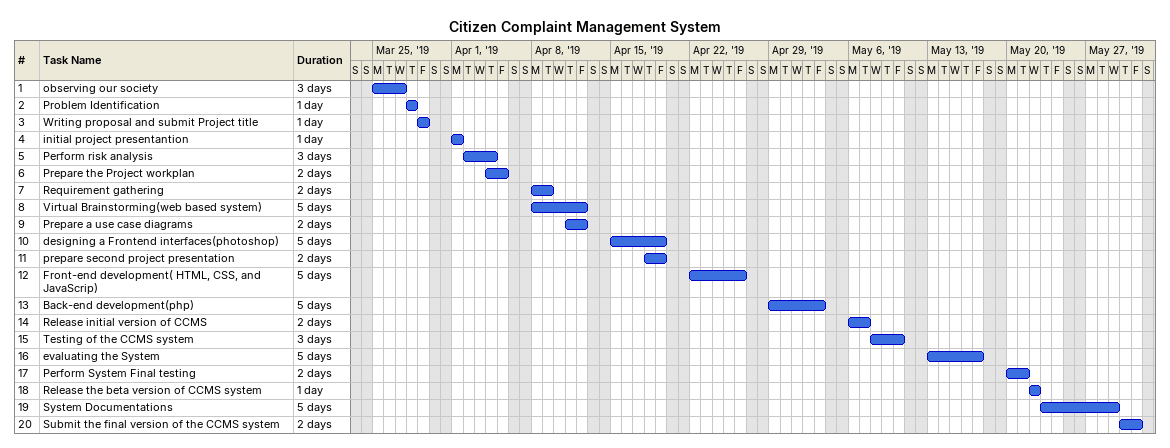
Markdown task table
Citizen Complaint Management System

| ID | Task | Duration | Start | Finish |
|---|---|---|---|---|
| 1 | observing our society | 3d | 2019-03-25 | 2019-03-27 |
| 2 | Problem Identification | 1d | 2019-03-28 | 2019-03-28 |
| 3 | Writing proposal and submit Project title | 1d | 2019-03-29 | 2019-03-29 |
| 4 | initial project presentantion | 1d | 2019-04-01 | 2019-04-01 |
| 5 | Perform risk analysis | 3d | 2019-04-02 | 2019-04-04 |
| 6 | Prepare the Project workplan | 2d | 2019-04-04 | 2019-04-05 |
| 7 | Requirement gathering | 2d | 2019-04-08 | 2019-04-09 |
| 8 | Virtual Brainstorming(web based system) | 5d | 2019-04-08 | 2019-04-12 |
| 9 | Prepare a use case diagrams | 2d | 2019-04-11 | 2019-04-12 |
| 10 | designing a Frontend interfaces(photoshop) | 5d | 2019-04-15 | 2019-04-19 |
| 11 | prepare second project presentation | 2d | 2019-04-18 | 2019-04-19 |
| 12 | Front-end development( HTML, CSS, and JavaScrip) | 5d | 2019-04-22 | 2019-04-26 |
| 13 | Back-end development(php) | 5d | 2019-04-29 | 2019-05-03 |
| 14 | Release initial version of CCMS | 2d | 2019-05-06 | 2019-05-07 |
| 15 | Testing of the CCMS system | 3d | 2019-05-08 | 2019-05-10 |
| 16 | evaluating the System | 5d | 2019-05-13 | 2019-05-17 |
| 17 | Perform System Final testing | 2d | 2019-05-20 | 2019-05-21 |
| 18 | Release the beta version of CCMS system | 1d | 2019-05-22 | 2019-05-22 |
| 19 | System Documentations | 5d | 2019-05-23 | 2019-05-29 |
| 20 | Submit the final version of the CCMS system | 2d | 2019-05-30 | 2019-05-31 |
